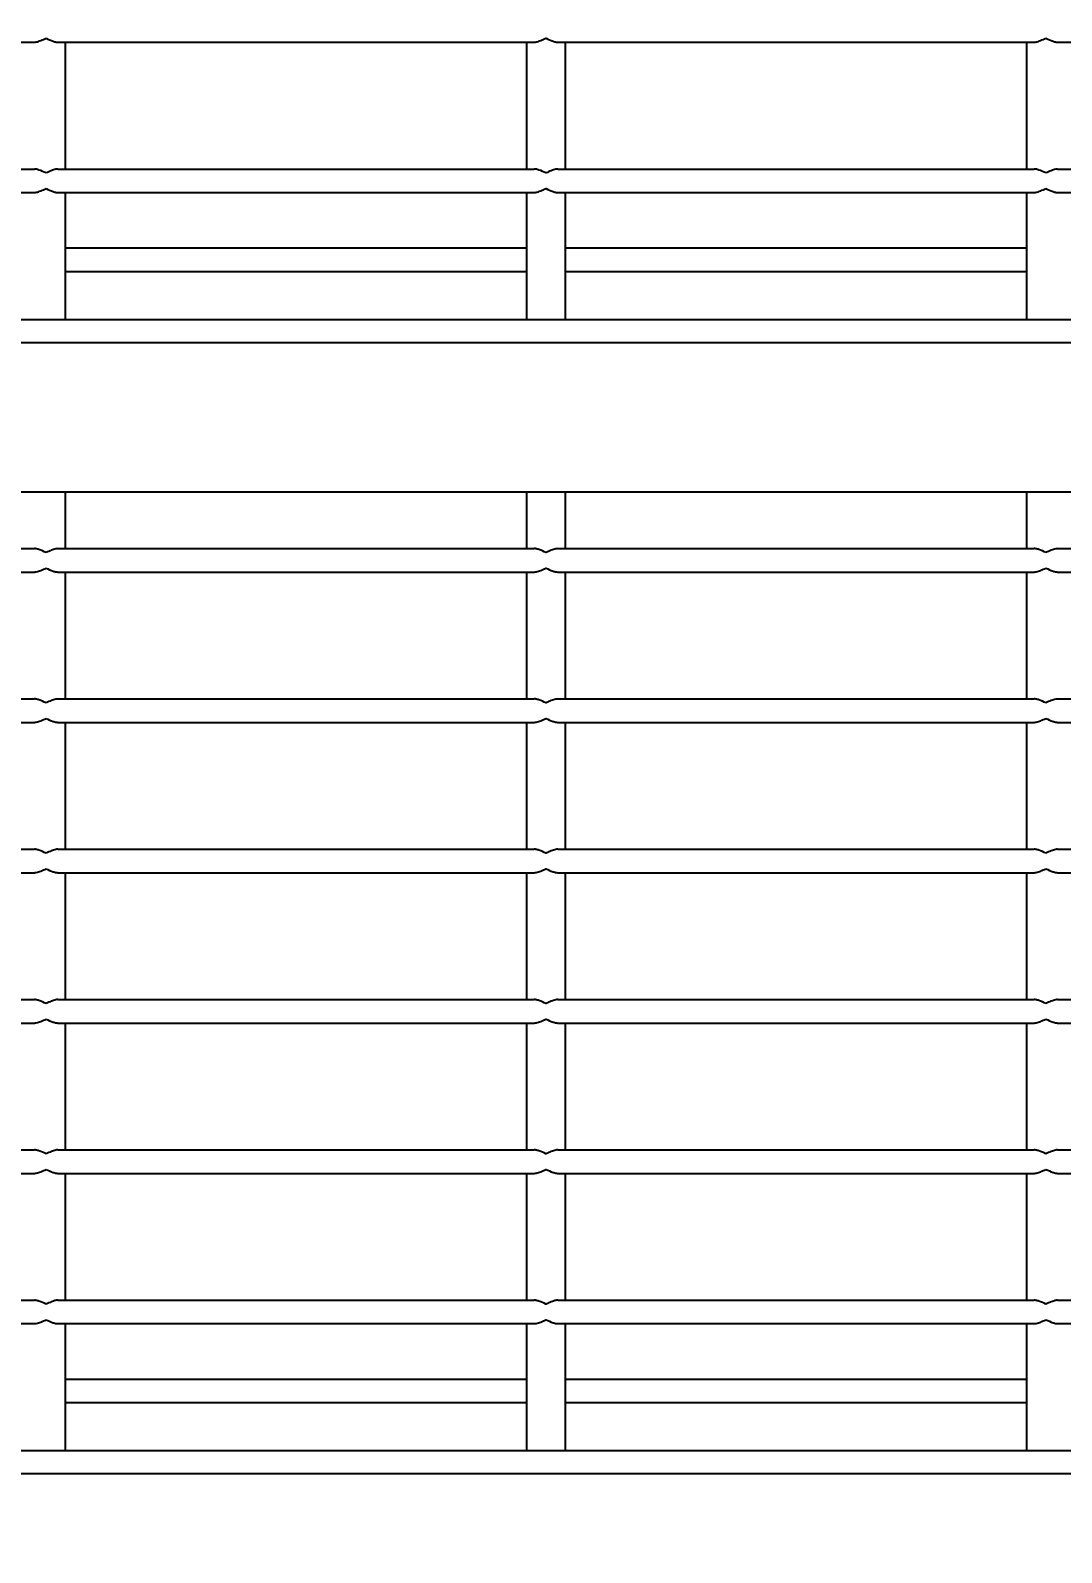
# Model space of a CAD drawing. Header units: millimetres. Extents: x 1293 to 41893, y 1011 to 26911.
# Drawn here: x 16609.7 to 16819.2, y 12061.3 to 12370.5 of the extents above; entities that cross this region are included whole.
import ezdxf

# ---------------------------------------------------------------- set-up
doc = ezdxf.new("R2010")
doc.units = ezdxf.units.MM
doc.header["$LTSCALE"] = 50
doc.layers.add('CAPA_1', color=7, linetype='Continuous')
doc.layers.add('PASILLOS', color=2, linetype='Continuous')
doc.styles.add('SLDTEXTSTYLE0', font='TXT', dxfattribs={"width": 0.75})
doc.dimstyles.new('SLDDIMSTYLE0', dxfattribs={"dimtxt": 100, "dimasz": 100, "dimexe": 0, "dimexo": 0.0625, "dimgap": 25, "dimtad": 2, "dimdec": 0, "dimrnd": 1e-09, "dimzin": 12, "dimdsep": 46, "dimtxsty": 'SLDTEXTSTYLE0', "dimsah": 1, "dimcen": 0.09, "dimadec": 0, "dimazin": 3, "dimtfac": 1, "dimtdec": 0, "dimtofl": 0, "dimtmove": 0, "dimatfit": 3, "dimfxl": 1, "dimfrac": 2, "dimtolj": 1, "dimtzin": 12, "dimarcsym": 0})

# ---------------------------------------------------------------- blocks, each defined once
blk = doc.blocks.new('_D_16')
at = {"layer": 'CAPA_1', "transparency": 16777216}
for p, q in [((7974.69, 13667.35), (7974.69, 9974.87)), ((18069.94, 13667.83), (18069.94, 9974.87)), ((7974.69, 10024.87), (18069.94, 10024.87))]:
    blk.add_line(p, q, dxfattribs=at)
for points in [[(7974.69, 10024.87), (8074.69, 10009.48), (8074.69, 10040.25)], [(18069.94, 10024.87), (17969.94, 10040.25), (17969.94, 10009.48)]]:
    blk.add_solid(points, dxfattribs=at)
at = {"layer": 'CAPA_1', "transparency": 16777216, "insert": (12837.59, 10153.77), "char_height": 100, "attachment_point": 1, "style": 'SLDTEXTSTYLE0'}
blk.add_mtext('10095', dxfattribs=at)

msp = doc.modelspace()

# ---------------------------------------------------------------- linework, layer by layer
at = {"layer": 'PASILLOS', "linetype": 'Continuous', "lineweight": 25}
for p, q in [((16513.6240732, 12368.1632243), (16610.4615732, 12368.1632243)), ((16615.2240732, 12368.1632243), (16712.0615732, 12368.1632243)), ((16616.8115732, 12342.3857243), (16616.8115732, 12368.1632243)), ((16710.4740732, 12368.1632243), (16710.4740732, 12342.3857243)), ((16716.8240732, 12368.1632243), (16813.6615732, 12368.1632243)), ((16718.4115732, 12342.3857243), (16718.4115732, 12368.1632243)), ((16812.0740732, 12368.1632243), (16812.0740732, 12342.3857243)), ((16818.4240732, 12368.1632243), (16915.2615732, 12368.1632243)), ((16513.6240732, 12342.3857243), (16610.4615732, 12342.3857243)), ((16615.2240732, 12342.3857243), (16712.0615732, 12342.3857243)), ((16716.8240732, 12342.3857243), (16813.6615732, 12342.3857243)), ((16818.4240732, 12342.3857243), (16915.2615732, 12342.3857243)), ((16513.6240732, 12337.6232243), (16610.4615732, 12337.6232243)), ((16615.2240732, 12337.6232243), (16712.0615732, 12337.6232243)), ((16616.8115732, 12311.8457243), (16616.8115732, 12337.6232243)), ((16710.4740732, 12337.6232243), (16710.4740732, 12311.8457243)), ((16716.8240732, 12337.6232243), (16813.6615732, 12337.6232243)), ((16718.4115732, 12311.8457243), (16718.4115732, 12337.6232243)), ((16812.0740732, 12337.6232243), (16812.0740732, 12311.8457243)), ((16818.4240732, 12337.6232243), (16915.2615732, 12337.6232243)), ((16616.8115732, 12326.3523914), (16710.4740732, 12326.3523914)), ((16718.4115732, 12326.3523914), (16812.0740732, 12326.3523914)), ((16616.8115732, 12321.5898914), (16710.4740732, 12321.5898914)), ((16718.4115732, 12321.5898914), (16812.0740732, 12321.5898914)), ((16513.6240732, 12311.8457243), (16610.4615732, 12311.8457243)), ((16610.4615732, 12311.8457243), (16615.2240732, 12311.8457243)), ((16615.2240732, 12311.8457243), (16712.0615732, 12311.8457243)), ((16712.0615732, 12311.8457243), (16716.8240732, 12311.8457243)), ((16716.8240732, 12311.8457243), (16813.6615732, 12311.8457243)), ((16813.6615732, 12311.8457243), (16818.4240732, 12311.8457243)), ((16818.4240732, 12311.8457243), (16915.2615732, 12311.8457243)), ((17041.4678232, 12307.0832243), (16285.8178232, 12307.0832243)), ((17041.4678232, 12276.7657243), (16285.8178232, 12276.7657243)), ((16616.8115732, 12265.2723914), (16616.8115732, 12276.7657243)), ((16710.4740732, 12276.7657243), (16710.4740732, 12265.2723914)), ((16718.4115732, 12265.2723914), (16718.4115732, 12276.7657243)), ((16812.0740732, 12276.7657243), (16812.0740732, 12265.2723914)), ((16513.6240732, 12265.2723914), (16610.4615732, 12265.2723914)), ((16615.2240732, 12265.2723914), (16712.0615732, 12265.2723914)), ((16716.8240732, 12265.2723914), (16813.6615732, 12265.2723914)), ((16818.4240732, 12265.2723914), (16915.2615732, 12265.2723914)), ((16513.6240732, 12260.5098914), (16610.4615732, 12260.5098914)), ((16615.2240732, 12260.5098914), (16712.0615732, 12260.5098914)), ((16616.8115732, 12234.7323914), (16616.8115732, 12260.5098914)), ((16710.4740732, 12260.5098914), (16710.4740732, 12234.7323914)), ((16716.8240732, 12260.5098914), (16813.6615732, 12260.5098914)), ((16718.4115732, 12234.7323914), (16718.4115732, 12260.5098914)), ((16812.0740732, 12260.5098914), (16812.0740732, 12234.7323914)), ((16818.4240732, 12260.5098914), (16915.2615732, 12260.5098914)), ((16513.6240732, 12234.7323914), (16610.4615732, 12234.7323914)), ((16615.2240732, 12234.7323914), (16712.0615732, 12234.7323914)), ((16716.8240732, 12234.7323914), (16813.6615732, 12234.7323914)), ((16818.4240732, 12234.7323914), (16915.2615732, 12234.7323914)), ((16513.6240732, 12229.9698914), (16610.4615732, 12229.9698914)), ((16615.2240732, 12229.9698914), (16712.0615732, 12229.9698914)), ((16616.8115732, 12204.1923914), (16616.8115732, 12229.9698914)), ((16710.4740732, 12229.9698914), (16710.4740732, 12204.1923914)), ((16716.8240732, 12229.9698914), (16813.6615732, 12229.9698914)), ((16718.4115732, 12204.1923914), (16718.4115732, 12229.9698914)), ((16812.0740732, 12229.9698914), (16812.0740732, 12204.1923914)), ((16818.4240732, 12229.9698914), (16915.2615732, 12229.9698914)), ((16513.6240732, 12204.1923914), (16610.4615732, 12204.1923914)), ((16615.2240732, 12204.1923914), (16712.0615732, 12204.1923914)), ((16716.8240732, 12204.1923914), (16813.6615732, 12204.1923914)), ((16818.4240732, 12204.1923914), (16915.2615732, 12204.1923914)), ((16513.6240732, 12199.4298914), (16610.4615732, 12199.4298914)), ((16615.2240732, 12199.4298914), (16712.0615732, 12199.4298914)), ((16616.8115732, 12173.6523914), (16616.8115732, 12199.4298914)), ((16710.4740732, 12199.4298914), (16710.4740732, 12173.6523914)), ((16716.8240732, 12199.4298914), (16813.6615732, 12199.4298914)), ((16718.4115732, 12173.6523914), (16718.4115732, 12199.4298914)), ((16812.0740732, 12199.4298914), (16812.0740732, 12173.6523914)), ((16818.4240732, 12199.4298914), (16915.2615732, 12199.4298914)), ((16513.6240732, 12173.6523914), (16610.4615732, 12173.6523914)), ((16615.2240732, 12173.6523914), (16712.0615732, 12173.6523914)), ((16716.8240732, 12173.6523914), (16813.6615732, 12173.6523914)), ((16818.4240732, 12173.6523914), (16915.2615732, 12173.6523914)), ((16513.6240732, 12168.8898914), (16610.4615732, 12168.8898914)), ((16615.2240732, 12168.8898914), (16712.0615732, 12168.8898914)), ((16616.8115732, 12143.1123914), (16616.8115732, 12168.8898914)), ((16710.4740732, 12168.8898914), (16710.4740732, 12143.1123914)), ((16716.8240732, 12168.8898914), (16813.6615732, 12168.8898914)), ((16718.4115732, 12143.1123914), (16718.4115732, 12168.8898914)), ((16812.0740732, 12168.8898914), (16812.0740732, 12143.1123914)), ((16818.4240732, 12168.8898914), (16915.2615732, 12168.8898914)), ((16513.6240732, 12143.1123914), (16610.4615732, 12143.1123914)), ((16615.2240732, 12143.1123914), (16712.0615732, 12143.1123914)), ((16716.8240732, 12143.1123914), (16813.6615732, 12143.1123914)), ((16818.4240732, 12143.1123914), (16915.2615732, 12143.1123914)), ((16513.6240732, 12138.3498914), (16610.4615732, 12138.3498914)), ((16615.2240732, 12138.3498914), (16712.0615732, 12138.3498914)), ((16616.8115732, 12112.5723914), (16616.8115732, 12138.3498914)), ((16710.4740732, 12138.3498914), (16710.4740732, 12112.5723914)), ((16716.8240732, 12138.3498914), (16813.6615732, 12138.3498914)), ((16718.4115732, 12112.5723914), (16718.4115732, 12138.3498914)), ((16812.0740732, 12138.3498914), (16812.0740732, 12112.5723914)), ((16818.4240732, 12138.3498914), (16915.2615732, 12138.3498914)), ((16513.6240732, 12112.5723914), (16610.4615732, 12112.5723914)), ((16615.2240732, 12112.5723914), (16712.0615732, 12112.5723914)), ((16716.8240732, 12112.5723914), (16813.6615732, 12112.5723914)), ((16818.4240732, 12112.5723914), (16915.2615732, 12112.5723914)), ((16513.6240732, 12107.8098914), (16610.4615732, 12107.8098914)), ((16615.2240732, 12107.8098914), (16712.0615732, 12107.8098914)), ((16616.8115732, 12082.0323914), (16616.8115732, 12107.8098914)), ((16710.4740732, 12107.8098914), (16710.4740732, 12082.0323914)), ((16716.8240732, 12107.8098914), (16813.6615732, 12107.8098914)), ((16718.4115732, 12082.0323914), (16718.4115732, 12107.8098914)), ((16812.0740732, 12107.8098914), (16812.0740732, 12082.0323914)), ((16818.4240732, 12107.8098914), (16915.2615732, 12107.8098914)), ((16616.8115732, 12096.5390585), (16710.4740732, 12096.5390585)), ((16718.4115732, 12096.5390585), (16812.0740732, 12096.5390585)), ((16616.8115732, 12091.7765585), (16710.4740732, 12091.7765585)), ((16718.4115732, 12091.7765585), (16812.0740732, 12091.7765585)), ((16513.6240732, 12082.0323914), (16610.4615732, 12082.0323914)), ((16610.4615732, 12082.0323914), (16615.2240732, 12082.0323914)), ((16615.2240732, 12082.0323914), (16712.0615732, 12082.0323914)), ((16712.0615732, 12082.0323914), (16716.8240732, 12082.0323914)), ((16716.8240732, 12082.0323914), (16813.6615732, 12082.0323914)), ((16813.6615732, 12082.0323914), (16818.4240732, 12082.0323914)), ((16818.4240732, 12082.0323914), (16915.2615732, 12082.0323914)), ((17041.4678232, 12077.2698914), (16285.8178232, 12077.2698914))]:
    msp.add_line(p, q, dxfattribs=at)
for points, knots in [([(16610.4615732, 12368.1632243), (16610.588376, 12368.1730665), (16611.0042281, 12368.2053439), (16611.8068173, 12368.497555), (16612.4838178, 12368.7964155), (16612.8389892, 12368.9552597), (16612.8428232, 12368.9569743)], [0, 0, 0, 0, 0.1723614537, 0.5652622384, 0.9953071929, 1, 1, 1, 1]), ([(16612.8428232, 12368.9569743), (16612.846657, 12368.9552598), (16613.3265646, 12368.7406385), (16614.039838, 12368.4222325), (16614.8238008, 12368.1877156), (16615.1249339, 12368.1692903), (16615.2240732, 12368.1632243)], [0, 0, 0, 0, 0.0046971273, 0.5879730074, 0.8643521995, 1, 1, 1, 1]), ([(16712.0615732, 12368.1632243), (16712.188376, 12368.1730665), (16712.6042281, 12368.2053439), (16713.4068173, 12368.497555), (16714.0838178, 12368.7964155), (16714.4389892, 12368.9552597), (16714.4428232, 12368.9569743)], [0, 0, 0, 0, 0.1723614537, 0.5652622384, 0.9953071929, 1, 1, 1, 1]), ([(16714.4428232, 12368.9569743), (16714.446657, 12368.9552598), (16714.9265646, 12368.7406385), (16715.639838, 12368.4222325), (16716.4238008, 12368.1877156), (16716.7249339, 12368.1692903), (16716.8240732, 12368.1632243)], [0, 0, 0, 0, 0.00469712726, 0.58797300745, 0.86435219951, 1, 1, 1, 1]), ([(16813.6615732, 12368.1632243), (16813.788376, 12368.1730665), (16814.2042281, 12368.2053439), (16815.0068173, 12368.497555), (16815.6838178, 12368.7964155), (16816.0389892, 12368.9552597), (16816.0428232, 12368.9569743)], [0, 0, 0, 0, 0.1723614537, 0.5652622384, 0.9953071929, 1, 1, 1, 1]), ([(16816.0428232, 12368.9569743), (16816.046657, 12368.9552598), (16816.5265646, 12368.7406385), (16817.239838, 12368.4222325), (16818.0238008, 12368.1877156), (16818.3249339, 12368.1692903), (16818.4240732, 12368.1632243)], [0, 0, 0, 0, 0.0046971273, 0.5879730074, 0.8643521995, 1, 1, 1, 1]), ([(16612.8428232, 12341.5919743), (16612.8389893, 12341.5936889), (16612.3590818, 12341.8083102), (16611.6458083, 12342.1267162), (16610.8618455, 12342.361233), (16610.5607124, 12342.3796583), (16610.4615732, 12342.3857243)], [0, 0, 0, 0, 0.0046971273, 0.5879730074, 0.8643521995, 1, 1, 1, 1]), ([(16615.2240732, 12342.3857243), (16615.0972703, 12342.3758822), (16614.6814182, 12342.3436047), (16613.878829, 12342.0513936), (16613.2018285, 12341.7525332), (16612.8466571, 12341.593689), (16612.8428232, 12341.5919743)], [0, 0, 0, 0, 0.1723614537, 0.5652622384, 0.9953071929, 1, 1, 1, 1]), ([(16714.4428232, 12341.5919743), (16714.4389893, 12341.5936889), (16713.9590818, 12341.8083102), (16713.2458083, 12342.1267162), (16712.4618455, 12342.361233), (16712.1607124, 12342.3796583), (16712.0615732, 12342.3857243)], [0, 0, 0, 0, 0.0046971273, 0.5879730074, 0.8643521995, 1, 1, 1, 1]), ([(16716.8240732, 12342.3857243), (16716.6972703, 12342.3758822), (16716.2814182, 12342.3436047), (16715.478829, 12342.0513936), (16714.8018285, 12341.7525332), (16714.4466571, 12341.593689), (16714.4428232, 12341.5919743)], [0, 0, 0, 0, 0.1723614537, 0.5652622384, 0.9953071929, 1, 1, 1, 1]), ([(16816.0428232, 12341.5919743), (16816.0389893, 12341.5936889), (16815.5590818, 12341.8083102), (16814.8458083, 12342.1267162), (16814.0618455, 12342.361233), (16813.7607124, 12342.3796583), (16813.6615732, 12342.3857243)], [0, 0, 0, 0, 0.0046971273, 0.5879730073, 0.8643521995, 1, 1, 1, 1]), ([(16818.4240732, 12342.3857243), (16818.2972703, 12342.3758822), (16817.8814182, 12342.3436047), (16817.078829, 12342.0513936), (16816.4018285, 12341.7525332), (16816.0466571, 12341.593689), (16816.0428232, 12341.5919743)], [0, 0, 0, 0, 0.1723614537, 0.5652622384, 0.9953071929, 1, 1, 1, 1]), ([(16610.4615732, 12337.6232243), (16610.588376, 12337.6330665), (16611.0042281, 12337.6653439), (16611.8068173, 12337.957555), (16612.4838178, 12338.2564155), (16612.8389892, 12338.4152597), (16612.8428232, 12338.4169743)], [0, 0, 0, 0, 0.1723614537, 0.5652622384, 0.9953071929, 1, 1, 1, 1]), ([(16612.8428232, 12338.4169743), (16612.846657, 12338.4152598), (16613.3265646, 12338.2006385), (16614.039838, 12337.8822325), (16614.8238008, 12337.6477156), (16615.1249339, 12337.6292903), (16615.2240732, 12337.6232243)], [0, 0, 0, 0, 0.0046971273, 0.5879730074, 0.8643521995, 1, 1, 1, 1]), ([(16712.0615732, 12337.6232243), (16712.188376, 12337.6330665), (16712.6042281, 12337.6653439), (16713.4068173, 12337.957555), (16714.0838178, 12338.2564155), (16714.4389892, 12338.4152597), (16714.4428232, 12338.4169743)], [0, 0, 0, 0, 0.1723614537, 0.5652622384, 0.9953071929, 1, 1, 1, 1]), ([(16714.4428232, 12338.4169743), (16714.446657, 12338.4152598), (16714.9265646, 12338.2006385), (16715.639838, 12337.8822325), (16716.4238008, 12337.6477156), (16716.7249339, 12337.6292903), (16716.8240732, 12337.6232243)], [0, 0, 0, 0, 0.00469712726, 0.58797300745, 0.86435219951, 1, 1, 1, 1]), ([(16813.6615732, 12337.6232243), (16813.788376, 12337.6330665), (16814.2042281, 12337.6653439), (16815.0068173, 12337.957555), (16815.6838178, 12338.2564155), (16816.0389892, 12338.4152597), (16816.0428232, 12338.4169743)], [0, 0, 0, 0, 0.1723614537, 0.5652622384, 0.9953071929, 1, 1, 1, 1]), ([(16816.0428232, 12338.4169743), (16816.046657, 12338.4152598), (16816.5265646, 12338.2006385), (16817.239838, 12337.8822325), (16818.0238008, 12337.6477156), (16818.3249339, 12337.6292903), (16818.4240732, 12337.6232243)], [0, 0, 0, 0, 0.0046971273, 0.5879730074, 0.8643521995, 1, 1, 1, 1]), ([(16612.8428232, 12264.4786414), (16612.8389893, 12264.4803559), (16612.3590818, 12264.6949773), (16611.6458083, 12265.0133832), (16610.8618455, 12265.2479001), (16610.5607124, 12265.2663254), (16610.4615732, 12265.2723914)], [0, 0, 0, 0, 0.0046971273, 0.5879730074, 0.8643521995, 1, 1, 1, 1]), ([(16615.2240732, 12265.2723914), (16615.0972703, 12265.2625493), (16614.6814182, 12265.2302718), (16613.878829, 12264.9380607), (16613.2018285, 12264.6392003), (16612.8466571, 12264.4803561), (16612.8428232, 12264.4786414)], [0, 0, 0, 0, 0.1723614537, 0.5652622384, 0.9953071929, 1, 1, 1, 1]), ([(16714.4428232, 12264.4786414), (16714.4389893, 12264.4803559), (16713.9590818, 12264.6949773), (16713.2458083, 12265.0133832), (16712.4618455, 12265.2479001), (16712.1607124, 12265.2663254), (16712.0615732, 12265.2723914)], [0, 0, 0, 0, 0.0046971273, 0.5879730074, 0.8643521995, 1, 1, 1, 1]), ([(16716.8240732, 12265.2723914), (16716.6972703, 12265.2625493), (16716.2814182, 12265.2302718), (16715.478829, 12264.9380607), (16714.8018285, 12264.6392003), (16714.4466571, 12264.4803561), (16714.4428232, 12264.4786414)], [0, 0, 0, 0, 0.1723614537, 0.5652622384, 0.9953071929, 1, 1, 1, 1]), ([(16816.0428232, 12264.4786414), (16816.0389893, 12264.4803559), (16815.5590818, 12264.6949773), (16814.8458083, 12265.0133832), (16814.0618455, 12265.2479001), (16813.7607124, 12265.2663254), (16813.6615732, 12265.2723914)], [0, 0, 0, 0, 0.0046971273, 0.5879730073, 0.8643521995, 1, 1, 1, 1]), ([(16818.4240732, 12265.2723914), (16818.2972703, 12265.2625493), (16817.8814182, 12265.2302718), (16817.078829, 12264.9380607), (16816.4018285, 12264.6392003), (16816.0466571, 12264.4803561), (16816.0428232, 12264.4786414)], [0, 0, 0, 0, 0.1723614537, 0.5652622384, 0.9953071929, 1, 1, 1, 1]), ([(16610.4615732, 12260.5098914), (16610.588376, 12260.5197335), (16611.0042281, 12260.552011), (16611.8068173, 12260.8442221), (16612.4838178, 12261.1430825), (16612.8389892, 12261.3019267), (16612.8428232, 12261.3036414)], [0, 0, 0, 0, 0.1723614537, 0.5652622384, 0.9953071929, 1, 1, 1, 1]), ([(16612.8428232, 12261.3036414), (16612.846657, 12261.3019269), (16613.3265646, 12261.0873055), (16614.039838, 12260.7688996), (16614.8238008, 12260.5343827), (16615.1249339, 12260.5159574), (16615.2240732, 12260.5098914)], [0, 0, 0, 0, 0.0046971273, 0.5879730074, 0.8643521995, 1, 1, 1, 1]), ([(16712.0615732, 12260.5098914), (16712.188376, 12260.5197335), (16712.6042281, 12260.552011), (16713.4068173, 12260.8442221), (16714.0838178, 12261.1430825), (16714.4389892, 12261.3019267), (16714.4428232, 12261.3036414)], [0, 0, 0, 0, 0.1723614537, 0.5652622384, 0.9953071929, 1, 1, 1, 1]), ([(16714.4428232, 12261.3036414), (16714.446657, 12261.3019269), (16714.9265646, 12261.0873055), (16715.639838, 12260.7688996), (16716.4238008, 12260.5343827), (16716.7249339, 12260.5159574), (16716.8240732, 12260.5098914)], [0, 0, 0, 0, 0.0046971273, 0.5879730075, 0.8643521995, 1, 1, 1, 1]), ([(16813.6615732, 12260.5098914), (16813.788376, 12260.5197335), (16814.2042281, 12260.552011), (16815.0068173, 12260.8442221), (16815.6838178, 12261.1430825), (16816.0389892, 12261.3019267), (16816.0428232, 12261.3036414)], [0, 0, 0, 0, 0.1723614537, 0.5652622384, 0.9953071929, 1, 1, 1, 1]), ([(16816.0428232, 12261.3036414), (16816.046657, 12261.3019269), (16816.5265646, 12261.0873055), (16817.239838, 12260.7688996), (16818.0238008, 12260.5343827), (16818.3249339, 12260.5159574), (16818.4240732, 12260.5098914)], [0, 0, 0, 0, 0.0046971273, 0.5879730074, 0.8643521995, 1, 1, 1, 1]), ([(16612.8428232, 12233.9386414), (16612.8389893, 12233.9403559), (16612.3590818, 12234.1549773), (16611.6458083, 12234.4733832), (16610.8618455, 12234.7079001), (16610.5607124, 12234.7263254), (16610.4615732, 12234.7323914)], [0, 0, 0, 0, 0.0046971273, 0.5879730074, 0.8643521995, 1, 1, 1, 1]), ([(16615.2240732, 12234.7323914), (16615.0972703, 12234.7225493), (16614.6814182, 12234.6902718), (16613.878829, 12234.3980607), (16613.2018285, 12234.0992003), (16612.8466571, 12233.9403561), (16612.8428232, 12233.9386414)], [0, 0, 0, 0, 0.1723614537, 0.5652622384, 0.9953071929, 1, 1, 1, 1]), ([(16714.4428232, 12233.9386414), (16714.4389893, 12233.9403559), (16713.9590818, 12234.1549773), (16713.2458083, 12234.4733832), (16712.4618455, 12234.7079001), (16712.1607124, 12234.7263254), (16712.0615732, 12234.7323914)], [0, 0, 0, 0, 0.0046971273, 0.5879730074, 0.8643521995, 1, 1, 1, 1]), ([(16716.8240732, 12234.7323914), (16716.6972703, 12234.7225493), (16716.2814182, 12234.6902718), (16715.478829, 12234.3980607), (16714.8018285, 12234.0992003), (16714.4466571, 12233.9403561), (16714.4428232, 12233.9386414)], [0, 0, 0, 0, 0.17236145372, 0.56526223842, 0.99530719289, 1, 1, 1, 1]), ([(16816.0428232, 12233.9386414), (16816.0389893, 12233.9403559), (16815.5590818, 12234.1549773), (16814.8458083, 12234.4733832), (16814.0618455, 12234.7079001), (16813.7607124, 12234.7263254), (16813.6615732, 12234.7323914)], [0, 0, 0, 0, 0.0046971273, 0.5879730073, 0.8643521995, 1, 1, 1, 1]), ([(16818.4240732, 12234.7323914), (16818.2972703, 12234.7225493), (16817.8814182, 12234.6902718), (16817.078829, 12234.3980607), (16816.4018285, 12234.0992003), (16816.0466571, 12233.9403561), (16816.0428232, 12233.9386414)], [0, 0, 0, 0, 0.1723614537, 0.5652622384, 0.9953071929, 1, 1, 1, 1]), ([(16610.4615732, 12229.9698914), (16610.588376, 12229.9797335), (16611.0042281, 12230.012011), (16611.8068173, 12230.3042221), (16612.4838178, 12230.6030825), (16612.8389892, 12230.7619267), (16612.8428232, 12230.7636414)], [0, 0, 0, 0, 0.1723614537, 0.5652622384, 0.9953071929, 1, 1, 1, 1]), ([(16612.8428232, 12230.7636414), (16612.846657, 12230.7619269), (16613.3265646, 12230.5473055), (16614.039838, 12230.2288996), (16614.8238008, 12229.9943827), (16615.1249339, 12229.9759574), (16615.2240732, 12229.9698914)], [0, 0, 0, 0, 0.0046971273, 0.5879730074, 0.8643521995, 1, 1, 1, 1]), ([(16712.0615732, 12229.9698914), (16712.188376, 12229.9797335), (16712.6042281, 12230.012011), (16713.4068173, 12230.3042221), (16714.0838178, 12230.6030825), (16714.4389892, 12230.7619267), (16714.4428232, 12230.7636414)], [0, 0, 0, 0, 0.1723614537, 0.5652622384, 0.9953071929, 1, 1, 1, 1]), ([(16714.4428232, 12230.7636414), (16714.446657, 12230.7619269), (16714.9265646, 12230.5473055), (16715.639838, 12230.2288996), (16716.4238008, 12229.9943827), (16716.7249339, 12229.9759574), (16716.8240732, 12229.9698914)], [0, 0, 0, 0, 0.0046971273, 0.5879730075, 0.8643521995, 1, 1, 1, 1]), ([(16813.6615732, 12229.9698914), (16813.788376, 12229.9797335), (16814.2042281, 12230.012011), (16815.0068173, 12230.3042221), (16815.6838178, 12230.6030825), (16816.0389892, 12230.7619267), (16816.0428232, 12230.7636414)], [0, 0, 0, 0, 0.1723614537, 0.5652622384, 0.9953071929, 1, 1, 1, 1]), ([(16816.0428232, 12230.7636414), (16816.046657, 12230.7619269), (16816.5265646, 12230.5473055), (16817.239838, 12230.2288996), (16818.0238008, 12229.9943827), (16818.3249339, 12229.9759574), (16818.4240732, 12229.9698914)], [0, 0, 0, 0, 0.0046971273, 0.5879730074, 0.8643521995, 1, 1, 1, 1]), ([(16612.8428232, 12203.3986414), (16612.8389893, 12203.4003559), (16612.3590818, 12203.6149773), (16611.6458083, 12203.9333832), (16610.8618455, 12204.1679001), (16610.5607124, 12204.1863254), (16610.4615732, 12204.1923914)], [0, 0, 0, 0, 0.0046971273, 0.5879730074, 0.8643521995, 1, 1, 1, 1]), ([(16615.2240732, 12204.1923914), (16615.0972703, 12204.1825493), (16614.6814182, 12204.1502718), (16613.878829, 12203.8580607), (16613.2018285, 12203.5592003), (16612.8466571, 12203.4003561), (16612.8428232, 12203.3986414)], [0, 0, 0, 0, 0.1723614537, 0.5652622384, 0.9953071929, 1, 1, 1, 1]), ([(16714.4428232, 12203.3986414), (16714.4389893, 12203.4003559), (16713.9590818, 12203.6149773), (16713.2458083, 12203.9333832), (16712.4618455, 12204.1679001), (16712.1607124, 12204.1863254), (16712.0615732, 12204.1923914)], [0, 0, 0, 0, 0.0046971273, 0.5879730074, 0.8643521995, 1, 1, 1, 1]), ([(16716.8240732, 12204.1923914), (16716.6972703, 12204.1825493), (16716.2814182, 12204.1502718), (16715.478829, 12203.8580607), (16714.8018285, 12203.5592003), (16714.4466571, 12203.4003561), (16714.4428232, 12203.3986414)], [0, 0, 0, 0, 0.1723614537, 0.5652622384, 0.9953071929, 1, 1, 1, 1]), ([(16816.0428232, 12203.3986414), (16816.0389893, 12203.4003559), (16815.5590818, 12203.6149773), (16814.8458083, 12203.9333832), (16814.0618455, 12204.1679001), (16813.7607124, 12204.1863254), (16813.6615732, 12204.1923914)], [0, 0, 0, 0, 0.0046971273, 0.5879730073, 0.8643521995, 1, 1, 1, 1]), ([(16818.4240732, 12204.1923914), (16818.2972703, 12204.1825493), (16817.8814182, 12204.1502718), (16817.078829, 12203.8580607), (16816.4018285, 12203.5592003), (16816.0466571, 12203.4003561), (16816.0428232, 12203.3986414)], [0, 0, 0, 0, 0.1723614537, 0.5652622384, 0.9953071929, 1, 1, 1, 1]), ([(16610.4615732, 12199.4298914), (16610.588376, 12199.4397335), (16611.0042281, 12199.472011), (16611.8068173, 12199.7642221), (16612.4838178, 12200.0630825), (16612.8389892, 12200.2219267), (16612.8428232, 12200.2236414)], [0, 0, 0, 0, 0.1723614537, 0.5652622384, 0.9953071929, 1, 1, 1, 1]), ([(16612.8428232, 12200.2236414), (16612.846657, 12200.2219269), (16613.3265646, 12200.0073055), (16614.039838, 12199.6888996), (16614.8238008, 12199.4543827), (16615.1249339, 12199.4359574), (16615.2240732, 12199.4298914)], [0, 0, 0, 0, 0.0046971273, 0.5879730074, 0.8643521995, 1, 1, 1, 1]), ([(16712.0615732, 12199.4298914), (16712.188376, 12199.4397335), (16712.6042281, 12199.472011), (16713.4068173, 12199.7642221), (16714.0838178, 12200.0630825), (16714.4389892, 12200.2219267), (16714.4428232, 12200.2236414)], [0, 0, 0, 0, 0.1723614537, 0.5652622384, 0.9953071929, 1, 1, 1, 1]), ([(16714.4428232, 12200.2236414), (16714.446657, 12200.2219269), (16714.9265646, 12200.0073055), (16715.639838, 12199.6888996), (16716.4238008, 12199.4543827), (16716.7249339, 12199.4359574), (16716.8240732, 12199.4298914)], [0, 0, 0, 0, 0.00469712726, 0.58797300745, 0.86435219951, 1, 1, 1, 1]), ([(16813.6615732, 12199.4298914), (16813.788376, 12199.4397335), (16814.2042281, 12199.472011), (16815.0068173, 12199.7642221), (16815.6838178, 12200.0630825), (16816.0389892, 12200.2219267), (16816.0428232, 12200.2236414)], [0, 0, 0, 0, 0.1723614537, 0.5652622384, 0.9953071929, 1, 1, 1, 1]), ([(16816.0428232, 12200.2236414), (16816.046657, 12200.2219269), (16816.5265646, 12200.0073055), (16817.239838, 12199.6888996), (16818.0238008, 12199.4543827), (16818.3249339, 12199.4359574), (16818.4240732, 12199.4298914)], [0, 0, 0, 0, 0.0046971273, 0.5879730074, 0.8643521995, 1, 1, 1, 1]), ([(16612.8428232, 12172.8586414), (16612.8389893, 12172.8603559), (16612.3590818, 12173.0749773), (16611.6458083, 12173.3933832), (16610.8618455, 12173.6279001), (16610.5607124, 12173.6463254), (16610.4615732, 12173.6523914)], [0, 0, 0, 0, 0.0046971273, 0.5879730074, 0.8643521995, 1, 1, 1, 1]), ([(16615.2240732, 12173.6523914), (16615.0972703, 12173.6425493), (16614.6814182, 12173.6102718), (16613.878829, 12173.3180607), (16613.2018285, 12173.0192003), (16612.8466571, 12172.8603561), (16612.8428232, 12172.8586414)], [0, 0, 0, 0, 0.1723614537, 0.5652622384, 0.9953071929, 1, 1, 1, 1]), ([(16714.4428232, 12172.8586414), (16714.4389893, 12172.8603559), (16713.9590818, 12173.0749773), (16713.2458083, 12173.3933832), (16712.4618455, 12173.6279001), (16712.1607124, 12173.6463254), (16712.0615732, 12173.6523914)], [0, 0, 0, 0, 0.00469712726, 0.58797300742, 0.86435219951, 1, 1, 1, 1]), ([(16716.8240732, 12173.6523914), (16716.6972703, 12173.6425493), (16716.2814182, 12173.6102718), (16715.478829, 12173.3180607), (16714.8018285, 12173.0192003), (16714.4466571, 12172.8603561), (16714.4428232, 12172.8586414)], [0, 0, 0, 0, 0.1723614537, 0.5652622384, 0.9953071929, 1, 1, 1, 1]), ([(16816.0428232, 12172.8586414), (16816.0389893, 12172.8603559), (16815.5590818, 12173.0749773), (16814.8458083, 12173.3933832), (16814.0618455, 12173.6279001), (16813.7607124, 12173.6463254), (16813.6615732, 12173.6523914)], [0, 0, 0, 0, 0.0046971273, 0.5879730073, 0.8643521995, 1, 1, 1, 1]), ([(16818.4240732, 12173.6523914), (16818.2972703, 12173.6425493), (16817.8814182, 12173.6102718), (16817.078829, 12173.3180607), (16816.4018285, 12173.0192003), (16816.0466571, 12172.8603561), (16816.0428232, 12172.8586414)], [0, 0, 0, 0, 0.1723614537, 0.5652622384, 0.9953071929, 1, 1, 1, 1]), ([(16610.4615732, 12168.8898914), (16610.588376, 12168.8997335), (16611.0042281, 12168.932011), (16611.8068173, 12169.2242221), (16612.4838178, 12169.5230825), (16612.8389892, 12169.6819267), (16612.8428232, 12169.6836414)], [0, 0, 0, 0, 0.1723614537, 0.5652622384, 0.9953071929, 1, 1, 1, 1]), ([(16612.8428232, 12169.6836414), (16612.846657, 12169.6819269), (16613.3265646, 12169.4673055), (16614.039838, 12169.1488996), (16614.8238008, 12168.9143827), (16615.1249339, 12168.8959574), (16615.2240732, 12168.8898914)], [0, 0, 0, 0, 0.0046971273, 0.5879730074, 0.8643521995, 1, 1, 1, 1]), ([(16712.0615732, 12168.8898914), (16712.188376, 12168.8997335), (16712.6042281, 12168.932011), (16713.4068173, 12169.2242221), (16714.0838178, 12169.5230825), (16714.4389892, 12169.6819267), (16714.4428232, 12169.6836414)], [0, 0, 0, 0, 0.1723614537, 0.5652622384, 0.9953071929, 1, 1, 1, 1]), ([(16714.4428232, 12169.6836414), (16714.446657, 12169.6819269), (16714.9265646, 12169.4673055), (16715.639838, 12169.1488996), (16716.4238008, 12168.9143827), (16716.7249339, 12168.8959574), (16716.8240732, 12168.8898914)], [0, 0, 0, 0, 0.0046971273, 0.5879730075, 0.8643521995, 1, 1, 1, 1]), ([(16813.6615732, 12168.8898914), (16813.788376, 12168.8997335), (16814.2042281, 12168.932011), (16815.0068173, 12169.2242221), (16815.6838178, 12169.5230825), (16816.0389892, 12169.6819267), (16816.0428232, 12169.6836414)], [0, 0, 0, 0, 0.1723614537, 0.5652622384, 0.9953071929, 1, 1, 1, 1]), ([(16816.0428232, 12169.6836414), (16816.046657, 12169.6819269), (16816.5265646, 12169.4673055), (16817.239838, 12169.1488996), (16818.0238008, 12168.9143827), (16818.3249339, 12168.8959574), (16818.4240732, 12168.8898914)], [0, 0, 0, 0, 0.0046971273, 0.5879730074, 0.8643521995, 1, 1, 1, 1]), ([(16612.8428232, 12142.3186414), (16612.8389893, 12142.3203559), (16612.3590818, 12142.5349773), (16611.6458083, 12142.8533832), (16610.8618455, 12143.0879001), (16610.5607124, 12143.1063254), (16610.4615732, 12143.1123914)], [0, 0, 0, 0, 0.0046971273, 0.5879730074, 0.8643521995, 1, 1, 1, 1]), ([(16615.2240732, 12143.1123914), (16615.0972703, 12143.1025493), (16614.6814182, 12143.0702718), (16613.878829, 12142.7780607), (16613.2018285, 12142.4792003), (16612.8466571, 12142.3203561), (16612.8428232, 12142.3186414)], [0, 0, 0, 0, 0.1723614537, 0.5652622384, 0.9953071929, 1, 1, 1, 1]), ([(16714.4428232, 12142.3186414), (16714.4389893, 12142.3203559), (16713.9590818, 12142.5349773), (16713.2458083, 12142.8533832), (16712.4618455, 12143.0879001), (16712.1607124, 12143.1063254), (16712.0615732, 12143.1123914)], [0, 0, 0, 0, 0.00469712726, 0.58797300742, 0.86435219951, 1, 1, 1, 1]), ([(16716.8240732, 12143.1123914), (16716.6972703, 12143.1025493), (16716.2814182, 12143.0702718), (16715.478829, 12142.7780607), (16714.8018285, 12142.4792003), (16714.4466571, 12142.3203561), (16714.4428232, 12142.3186414)], [0, 0, 0, 0, 0.1723614537, 0.5652622384, 0.9953071929, 1, 1, 1, 1]), ([(16816.0428232, 12142.3186414), (16816.0389893, 12142.3203559), (16815.5590818, 12142.5349773), (16814.8458083, 12142.8533832), (16814.0618455, 12143.0879001), (16813.7607124, 12143.1063254), (16813.6615732, 12143.1123914)], [0, 0, 0, 0, 0.0046971273, 0.5879730073, 0.8643521995, 1, 1, 1, 1]), ([(16818.4240732, 12143.1123914), (16818.2972703, 12143.1025493), (16817.8814182, 12143.0702718), (16817.078829, 12142.7780607), (16816.4018285, 12142.4792003), (16816.0466571, 12142.3203561), (16816.0428232, 12142.3186414)], [0, 0, 0, 0, 0.1723614537, 0.5652622384, 0.9953071929, 1, 1, 1, 1]), ([(16610.4615732, 12138.3498914), (16610.588376, 12138.3597335), (16611.0042281, 12138.392011), (16611.8068173, 12138.6842221), (16612.4838178, 12138.9830825), (16612.8389892, 12139.1419267), (16612.8428232, 12139.1436414)], [0, 0, 0, 0, 0.1723614537, 0.5652622384, 0.9953071929, 1, 1, 1, 1]), ([(16612.8428232, 12139.1436414), (16612.846657, 12139.1419269), (16613.3265646, 12138.9273055), (16614.039838, 12138.6088996), (16614.8238008, 12138.3743827), (16615.1249339, 12138.3559574), (16615.2240732, 12138.3498914)], [0, 0, 0, 0, 0.0046971273, 0.5879730074, 0.8643521995, 1, 1, 1, 1]), ([(16712.0615732, 12138.3498914), (16712.188376, 12138.3597335), (16712.6042281, 12138.392011), (16713.4068173, 12138.6842221), (16714.0838178, 12138.9830825), (16714.4389892, 12139.1419267), (16714.4428232, 12139.1436414)], [0, 0, 0, 0, 0.1723614537, 0.5652622384, 0.9953071929, 1, 1, 1, 1]), ([(16714.4428232, 12139.1436414), (16714.446657, 12139.1419269), (16714.9265646, 12138.9273055), (16715.639838, 12138.6088996), (16716.4238008, 12138.3743827), (16716.7249339, 12138.3559574), (16716.8240732, 12138.3498914)], [0, 0, 0, 0, 0.00469712726, 0.58797300745, 0.86435219951, 1, 1, 1, 1]), ([(16813.6615732, 12138.3498914), (16813.788376, 12138.3597335), (16814.2042281, 12138.392011), (16815.0068173, 12138.6842221), (16815.6838178, 12138.9830825), (16816.0389892, 12139.1419267), (16816.0428232, 12139.1436414)], [0, 0, 0, 0, 0.1723614537, 0.5652622384, 0.9953071929, 1, 1, 1, 1]), ([(16816.0428232, 12139.1436414), (16816.046657, 12139.1419269), (16816.5265646, 12138.9273055), (16817.239838, 12138.6088996), (16818.0238008, 12138.3743827), (16818.3249339, 12138.3559574), (16818.4240732, 12138.3498914)], [0, 0, 0, 0, 0.0046971273, 0.5879730074, 0.8643521995, 1, 1, 1, 1]), ([(16612.8428232, 12111.7786414), (16612.8389893, 12111.7803559), (16612.3590818, 12111.9949773), (16611.6458083, 12112.3133832), (16610.8618455, 12112.5479001), (16610.5607124, 12112.5663254), (16610.4615732, 12112.5723914)], [0, 0, 0, 0, 0.0046971273, 0.5879730074, 0.8643521995, 1, 1, 1, 1]), ([(16615.2240732, 12112.5723914), (16615.0972703, 12112.5625493), (16614.6814182, 12112.5302718), (16613.878829, 12112.2380607), (16613.2018285, 12111.9392003), (16612.8466571, 12111.7803561), (16612.8428232, 12111.7786414)], [0, 0, 0, 0, 0.1723614537, 0.5652622384, 0.9953071929, 1, 1, 1, 1]), ([(16714.4428232, 12111.7786414), (16714.4389893, 12111.7803559), (16713.9590818, 12111.9949773), (16713.2458083, 12112.3133832), (16712.4618455, 12112.5479001), (16712.1607124, 12112.5663254), (16712.0615732, 12112.5723914)], [0, 0, 0, 0, 0.0046971273, 0.5879730074, 0.8643521995, 1, 1, 1, 1]), ([(16716.8240732, 12112.5723914), (16716.6972703, 12112.5625493), (16716.2814182, 12112.5302718), (16715.478829, 12112.2380607), (16714.8018285, 12111.9392003), (16714.4466571, 12111.7803561), (16714.4428232, 12111.7786414)], [0, 0, 0, 0, 0.1723614537, 0.5652622384, 0.9953071929, 1, 1, 1, 1]), ([(16816.0428232, 12111.7786414), (16816.0389893, 12111.7803559), (16815.5590818, 12111.9949773), (16814.8458083, 12112.3133832), (16814.0618455, 12112.5479001), (16813.7607124, 12112.5663254), (16813.6615732, 12112.5723914)], [0, 0, 0, 0, 0.0046971273, 0.5879730073, 0.8643521995, 1, 1, 1, 1]), ([(16818.4240732, 12112.5723914), (16818.2972703, 12112.5625493), (16817.8814182, 12112.5302718), (16817.078829, 12112.2380607), (16816.4018285, 12111.9392003), (16816.0466571, 12111.7803561), (16816.0428232, 12111.7786414)], [0, 0, 0, 0, 0.1723614537, 0.5652622384, 0.9953071929, 1, 1, 1, 1]), ([(16610.4615732, 12107.8098914), (16610.588376, 12107.8197335), (16611.0042281, 12107.852011), (16611.8068173, 12108.1442221), (16612.4838178, 12108.4430825), (16612.8389892, 12108.6019267), (16612.8428232, 12108.6036414)], [0, 0, 0, 0, 0.1723614537, 0.5652622384, 0.9953071929, 1, 1, 1, 1]), ([(16612.8428232, 12108.6036414), (16612.846657, 12108.6019269), (16613.3265646, 12108.3873055), (16614.039838, 12108.0688996), (16614.8238008, 12107.8343827), (16615.1249339, 12107.8159574), (16615.2240732, 12107.8098914)], [0, 0, 0, 0, 0.00469712726, 0.58797300742, 0.86435219951, 1, 1, 1, 1]), ([(16712.0615732, 12107.8098914), (16712.188376, 12107.8197335), (16712.6042281, 12107.852011), (16713.4068173, 12108.1442221), (16714.0838178, 12108.4430825), (16714.4389892, 12108.6019267), (16714.4428232, 12108.6036414)], [0, 0, 0, 0, 0.1723614537, 0.5652622384, 0.9953071929, 1, 1, 1, 1]), ([(16714.4428232, 12108.6036414), (16714.446657, 12108.6019269), (16714.9265646, 12108.3873055), (16715.639838, 12108.0688996), (16716.4238008, 12107.8343827), (16716.7249339, 12107.8159574), (16716.8240732, 12107.8098914)], [0, 0, 0, 0, 0.00469712726, 0.58797300745, 0.86435219951, 1, 1, 1, 1]), ([(16813.6615732, 12107.8098914), (16813.788376, 12107.8197335), (16814.2042281, 12107.852011), (16815.0068173, 12108.1442221), (16815.6838178, 12108.4430825), (16816.0389892, 12108.6019267), (16816.0428232, 12108.6036414)], [0, 0, 0, 0, 0.1723614537, 0.5652622384, 0.9953071929, 1, 1, 1, 1]), ([(16816.0428232, 12108.6036414), (16816.046657, 12108.6019269), (16816.5265646, 12108.3873055), (16817.239838, 12108.0688996), (16818.0238008, 12107.8343827), (16818.3249339, 12107.8159574), (16818.4240732, 12107.8098914)], [0, 0, 0, 0, 0.0046971273, 0.5879730074, 0.8643521995, 1, 1, 1, 1])]:
    msp.add_open_spline(points, degree=3, knots=knots, dxfattribs=at)

# ---------------------------------------------------------------- dimensions: what is measured, and where the dimension line sits
at = {"layer": 'CAPA_1'}
dim = msp.add_linear_dim(base=(18069.9378232, 10024.8657267), p1=(7974.6878232, 13730.853389), p2=(18069.9378232, 13731.328389), dimstyle='SLDDIMSTYLE0', dxfattribs=at)
dim.commit()
dim.dimension.update_dxf_attribs({"geometry": '_D_16', "text_midpoint": (13022.3128232, 10024.8657267), "dimtype": 160})

doc.saveas('drawing.dxf')
